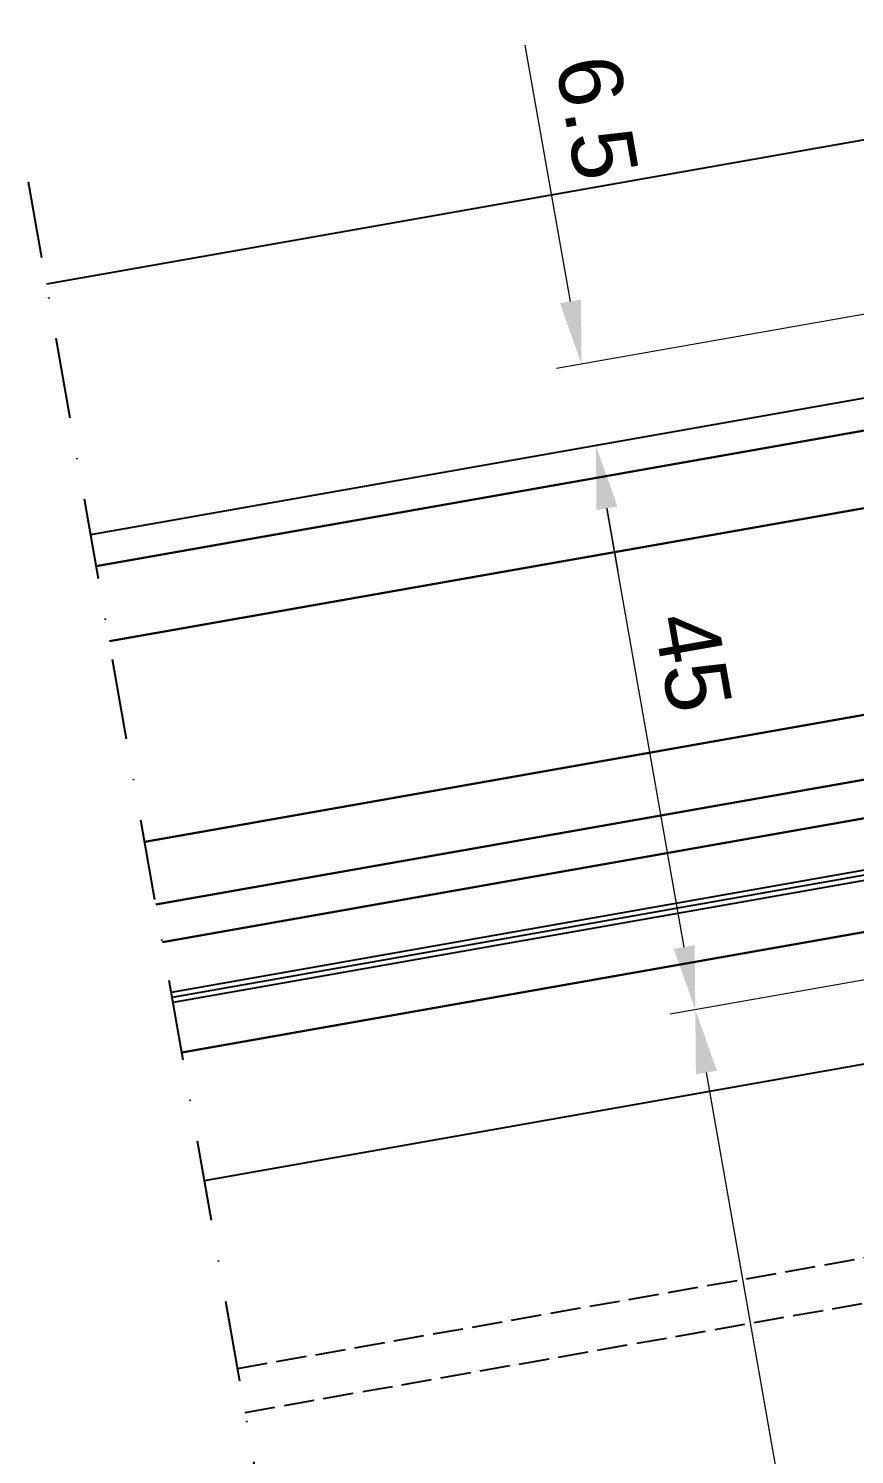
# Model space of a CAD drawing. Header units: millimetres. Extents: x 22319 to 27873, y 35287 to 39437.
# Drawn here: x 24375.3 to 24440.2, y 38508.5 to 38620.5 of the extents above; entities that cross this region are included whole.
import ezdxf

# ---------------------------------------------------------------- set-up
doc = ezdxf.new("R2010")
doc.units = ezdxf.units.MM
doc.header["$LTSCALE"] = 0.5
for name, pattern in [('ACDINTGB', [9, 4, -1, 1, -1, 1, -1]), ('AM_DIN_F_W050', [6.25, 4.75, -1.5]), ('DASHDOT', [25.4, 12.7, -6.35, 0, -6.35])]:
    doc.linetypes.add(name, pattern=pattern)
for name, color, linetype, lineweight in [('AM_0', 7, 'Continuous', 30), ('AM_3', 6, 'AM_DIN_F_W050', 25), ('AM_5', 3, 'Continuous', 18), ('AM_7', 4, 'DASHDOT', 25), ('AM_8', 1, 'Continuous', 25), ('PROFILE_X2', 2, 'ACDINTGB', 9), ('S_SILICON', 7, 'Continuous', 9)]:
    doc.layers.add(name, color=color, linetype=linetype, lineweight=lineweight)
doc.layers.add('PROFILE_PO', color=2, linetype='Continuous')
doc.styles.get("Standard").update_dxf_attribs({"font": 'ARIAL.TTF'})
doc.dimstyles.new('SBS_DIN$0', dxfattribs={"dimscale": 2, "dimtxt": 2.5, "dimasz": 2.5, "dimexe": 1, "dimexo": 1, "dimgap": 1, "dimtad": 1, "dimrnd": 0.5, "dimdsep": 46, "dimtxsty": 'Standard', "dimcen": 0, "dimclrd": 256, "dimclre": 256, "dimclrt": 2, "dimadec": 0, "dimazin": 2, "dimtp": 0.1, "dimtm": 0.1, "dimtfac": 0.71, "dimtofl": 0, "dimtmove": 0, "dimatfit": 3, "dimfxl": 0, "dimlwd": -1, "dimlwe": -1, "dimarcsym": 0})

# ---------------------------------------------------------------- blocks, each defined once
blk = doc.blocks.new('*D472')
at = {"layer": 'AM_5'}
for p, q in [((24454.22762634554, 38548.1425817603), (24425.74587073554, 38543.12047978832)), ((24442.56240543209, 38459.2667132611), (24428.5837271299, 38538.54373737859)), ((24471.41999805391, 38459.2779523792), (24441.4610308144, 38453.99537814072))]:
    blk.add_line(p, q, dxfattribs=at)
for points in [[(24429.40440025741, 38538.68844419331), (24427.76305400239, 38538.39903056387), (24427.71548624156, 38543.46777614365)], [(24443.3830785596, 38459.41142007583), (24441.74173230458, 38459.12200644639), (24443.43064632043, 38454.34267449605)]]:
    blk.add_solid(points, dxfattribs=at)
at = {"layer": 'Defpoints', "color": 0}
for p in [(24456.19724185156, 38548.48987811564), (24427.71548624156, 38543.46777614365), (24473.38961355993, 38459.62524873453)]:
    blk.add_point(p, dxfattribs=at)
at = {"layer": 'AM_5', "color": 2, "insert": (24440.05676297096, 38499.6958220196), "char_height": 5, "attachment_point": 5, "rotation": 280.00000000000347}
blk.add_mtext('90.5', dxfattribs=at)
blk = doc.blocks.new('*D474')
at = {"layer": 'AM_5'}
for p, q in [((24417.90436420338, 38599.10941418884), (24414.35439530279, 38619.24228827494)), ((24451.61527480267, 38599.97642421232), (24416.8029895857, 38593.83807906845)), ((24446.90583587055, 38592.54578327557), (24417.93169706501, 38587.43686086136)), ((24420.76955345937, 38582.86011845162), (24421.6377943477, 38577.93607968657))]:
    blk.add_line(p, q, dxfattribs=at)
for points in [[(24418.72503733089, 38599.25412100356), (24417.08369107588, 38598.96470737412), (24418.77260509172, 38594.18537542377)], [(24421.59022658688, 38583.00482526635), (24419.94888033186, 38582.71541163691), (24419.90131257103, 38587.78415721669)]]:
    blk.add_solid(points, dxfattribs=at)
at = {"layer": 'Defpoints', "color": 0}
for p in [(24453.5848903087, 38600.32372056765), (24418.77260509172, 38594.18537542377), (24448.87545137658, 38592.8930796309)]:
    blk.add_point(p, dxfattribs=at)
at = {"layer": 'AM_5', "color": 2, "insert": (24419.98137453767, 38613.54900746304), "char_height": 5, "attachment_point": 5, "rotation": 280.00000000000347}
blk.add_mtext('6.5', dxfattribs=at)
blk = doc.blocks.new('*D475')
at = {"layer": 'AM_5'}
for p, q in [((24447.89064993438, 38592.71940718034), (24417.93170140621, 38587.43683624117)), ((24426.84724535323, 38548.39181490871), (24420.76955780057, 38582.86009383143)), ((24454.22762634554, 38548.1425817603), (24425.74587073554, 38543.12047978832))]:
    blk.add_line(p, q, dxfattribs=at)
for points in [[(24421.59023092808, 38583.00480064616), (24419.94888467306, 38582.71538701672), (24419.90131691223, 38587.7841325965)], [(24427.66791848074, 38548.53652172344), (24426.02657222572, 38548.24710809399), (24427.71548624156, 38543.46777614365)]]:
    blk.add_solid(points, dxfattribs=at)
at = {"layer": 'Defpoints', "color": 0}
for p in [(24449.86026544041, 38593.06670353567), (24419.90131691223, 38587.7841325965), (24456.19724185156, 38548.48987811564)]:
    blk.add_point(p, dxfattribs=at)
at = {"layer": 'AM_5', "color": 2, "insert": (24427.51016113795, 38570.79221359346), "char_height": 5, "attachment_point": 5, "rotation": 280.00000000000347}
blk.add_mtext('45', dxfattribs=at)
blk = doc.blocks.new('Glass 6-16-Contraflam Lite 44.2')
at = {"layer": 'AM_0'}
for points in [[(84.25505423948198, 32.80004999999801), (0, 32.80004999999801), (0, 38.80004999999801), (84.25505423948198, 38.80004999999801)], [(84.25505423948198, 11.79995000000054), (0, 11.79995000000054), (0, 16.79995000000054), (84.25505423948198, 16.79995000000054)], [(84.25505423948198, 0), (0, 0), (0, 8.799950000000536), (84.25505423948198, 8.799950000000536)]]:
    blk.add_lwpolyline(points, dxfattribs=at)
at = {"layer": 'AM_8'}
for p, q in [((0, 4.799950000000536), (84.25505423948198, 4.799950000000536)), ((0, 4.39994999999908), (84.25505423948198, 4.39994999999908)), ((0, 3.999949999997625), (84.25505423948198, 3.999949999997625))]:
    blk.add_line(p, q, dxfattribs=at)
for centre in [(10.95919309370947, 30.92906579800911), (8.60768384788389, 30.62921253328386), (9.669370896248438, 30.86891733977245), (11.47172377716197, 29.89243401171552), (7.59710336507851, 28.90487125205982), (8.076184905392438, 29.78277766164683), (8.580845816348301, 28.8449804709453), (9.224985828066565, 29.65810423784569), (10.49909698517513, 29.764212863789), (10.51461893726082, 28.80865435733722), (11.5373853452511, 28.75329869052075), (7.667736545947264, 27.81888430726394), (8.580169273471256, 27.87133151430317), (9.472730572582805, 28.4201683947249), (11.34850541424021, 27.74814522330416), (7.542068813399965, 26.68008906635805), (8.602940010037855, 26.69652155687072), (9.37454009346402, 27.42307707200234), (9.578958496669657, 26.49944619029702), (10.30945030379371, 27.31479713025328), (10.95919309370947, 26.63664327849983), (7.542068813399965, 25.71426759698079), (8.602940010037855, 25.73070008749346), (9.578958496669657, 25.53362472091976), (10.6255153174061, 25.67082180912257), (7.542068813399965, 24.71347478454118), (8.602940010037855, 24.72990727505385), (9.578958496669657, 24.53283190848015), (10.51984677458677, 24.38913014449645), (11.43352744146978, 25.05616419453872), (7.667736545947264, 23.83686238488735), (8.580169273471256, 23.88930959192658), (9.37454009346402, 23.44105514962575), (10.30945030379371, 23.33277520787669), (11.34850541424021, 23.7661233009203), (7.542068813399965, 22.73145286216459), (8.602940010037855, 22.74788535267726), (9.578958496669657, 22.55080998609628), (10.95919309370947, 22.68800707429909), (11.47172377716197, 22.02252878778381), (7.59710336507851, 21.03496602813539), (8.076184905392438, 21.91287243771512), (8.580845816348301, 20.97507524702087), (9.224985828066565, 21.78819901391398), (10.49909698517513, 21.89430763985729), (10.51461893726082, 20.93874913341278), (11.5373853452511, 20.88339346659632), (7.667736545947264, 19.94897908333951), (8.580169273471256, 20.00142629037146), (9.472730572582805, 20.55026317079319), (11.34850541424021, 19.87823999937245), (8.157827586015628, 18.99362284989911), (9.37454009346402, 19.55317184807791), (9.578958496669657, 18.66292668454844), (10.30945030379371, 19.44489190632157), (10.95919309370947, 18.71104324021871)]:
    blk.add_circle(centre, 0.4393685602240112, dxfattribs=at)
at = {"layer": 'PROFILE_X2', "linetype": 'Continuous'}
blk.add_lwpolyline([(12.5, 17.15002599999571, 0.414213562373095), (13, 17.65002599999571), (13, 31.95004400000471, 0.414213562373095), (12.5, 32.45004400000471), (7.832599418146856, 32.45004400000471, 0.2212339828140486), (7.450142336630961, 32.27211011246982), (6.117542918487743, 30.68963351970888, 0.1767798107320656), (6, 30.36756740724377), (6, 19.23250259275665, 0.1767798107320793), (6.117542918484105, 18.91043648029154), (7.450142336630961, 17.3279598875306, 0.2212339828140487), (7.832599418146856, 17.15002599999571)], format="xyb", close=True, dxfattribs=at)
blk.add_lwpolyline([(12, 18.15002599999571), (12, 31.45004400000471), (8.065218836291024, 31.45004400000471), (7, 30.18508481448953), (7, 19.41498518551089), (8.065218836294662, 18.15002599999571)], close=True, dxfattribs=at)
at = {"layer": 'S_SILICON', "linetype": 'Continuous'}
for centre, radius, start, end in [((-50.17100253149692, 24.80004999999801), 50.80481763588586, 350.9401915933207, 9.05980840667925), ((-26.50586874385408, 24.80004999999801), 28.26835861790447, 343.560548821095, 16.43945117890499), ((-25.11272946330064, 24.80004999999801), 28.26835861790447, 343.560548821095, 16.43945117890499), ((-23.71959018275084, 24.80004999999801), 28.26835861790447, 343.560548821095, 16.43945117890499), ((-22.32645090220103, 24.80004999999801), 28.26835861790447, 343.560548821095, 16.43945117890499), ((-20.93331162159302, 24.80005000000529), 28.26835861784836, 13.18916975009523, 16.43945117890499), ((-20.93331162159302, 24.80004999999801), 28.26835861784836, 343.560548821095, 346.8107813933117), ((-1.104350487039483, 10.29994999997871), 1.862683547508502, 306.3617510193578, 53.63824898047437), ((4.895649512956879, 10.29994999996416), 1.862683547508502, 306.3617510193578, 53.63824898047437)]:
    blk.add_arc(centre, radius, start, end, dxfattribs=at)

msp = doc.modelspace()

# ---------------------------------------------------------------- linework, layer by layer
at = {"layer": 'AM_3'}
for p, q in [((24391.72774854896, 38515.29049485822), (24459.9306776714, 38527.31651142588)), ((24392.3355171708, 38511.84366772268), (24460.53844629324, 38523.86968429033))]:
    msp.add_line(p, q, dxfattribs=at)
at = {"layer": 'AM_7'}
msp.add_line((24411.90701089509, 38400.84821118134), (24375.29680282667, 38608.47501861222), dxfattribs=at)
at = {"layer": 'PROFILE_PO'}
for p, q in [((24448.62925968836, 38592.84964400819), (24380.18014339979, 38580.78021800084)), ((24389.12302588396, 38530.06261115343), (24457.3259550064, 38542.08862772107))]:
    msp.add_line(p, q, dxfattribs=at)
msp.add_lwpolyline([(24648.73313728363, 38625.59479004291), (24644.82604894492, 38647.75298910585), (24376.70717550525, 38600.47639768129)], dxfattribs=at)

# ---------------------------------------------------------------- block references
at = {"xscale": -1, "rotation": 10.00000000000516}
msp.add_blockref('Glass 6-16-Contraflam Lite 44.2', (24470.32685246535, 38554.73834518898), dxfattribs=at)

# ---------------------------------------------------------------- dimensions: what is measured, and where the dimension line sits
at = {"layer": 'AM_5'}
for base, p1, p2, picture, middle in [((24418.77260509172, 38594.18537542377), (24448.87545137658, 38592.8930796309), (24453.5848903087, 38600.32372056766), '*D474', (24415.49767784771, 38612.75841076329)), ((24419.90131691223, 38587.7841325965), (24456.19724185157, 38548.48987811564), (24449.86026544041, 38593.06670353567), '*D475', (24423.03654092568, 38570.0033936486))]:
    dim = msp.add_linear_dim(base=base, p1=p1, p2=p2, angle=280.0000000000035, dimstyle='SBS_DIN$0', dxfattribs=at)
    dim.commit()
    dim.dimension.update_dxf_attribs({"geometry": picture, "text_midpoint": middle, "dimtype": 160})
dim = msp.add_linear_dim(base=(24427.71548624156, 38543.46777614365), p1=(24473.38961355993, 38459.62524873453), p2=(24456.19724185157, 38548.48987811564), angle=280.0000000000035, dimstyle='SBS_DIN$0', dxfattribs=at)
dim.commit()
dim.dimension.update_dxf_attribs({"geometry": '*D472', "text_midpoint": (24440.05676297096, 38499.6958220196)})

doc.saveas('drawing.dxf')
